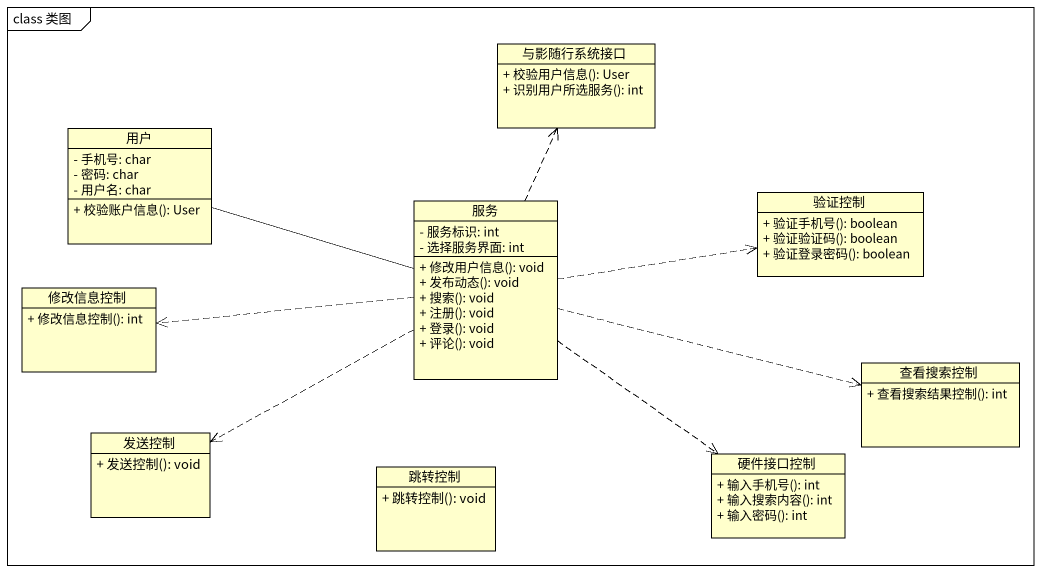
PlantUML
@startuml
mainframe class 类图
hide circle
hide empty members
skinparam classAttributeIconSize 0
class 与影随行系统接口 {
  + 校验用户信息(): User
  + 识别用户所选服务(): int
}
class 用户 {
  - 手机号: char
  - 密码: char
  - 用户名: char
  + 校验账户信息(): User
}
class 服务 {
  - 服务标识: int
  - 选择服务界面: int
  + 修改用户信息(): void
  + 发布动态(): void
  + 搜索(): void
  + 注册(): void
  + 登录(): void
  + 评论(): void
}
class 验证控制 {
  + 验证手机号(): boolean
  + 验证验证码(): boolean
  + 验证登录密码(): boolean
}
class 修改信息控制 {
  + 修改信息控制(): int
}
class 查看搜索控制 {
  + 查看搜索结果控制(): int
}
class 发送控制 {
  + 发送控制(): void
}
class 硬件接口控制 {
  + 输入手机号(): int
  + 输入搜索内容(): int
  + 输入密码(): int
}
class 跳转控制 {
  + 跳转控制(): void
}
服务 .up.> 与影随行系统接口
服务 -left- 用户
服务 .right.> 验证控制
服务 .left.> 修改信息控制
服务 .right.> 查看搜索控制
服务 .left.> 发送控制
服务 ..> 硬件接口控制
@enduml
